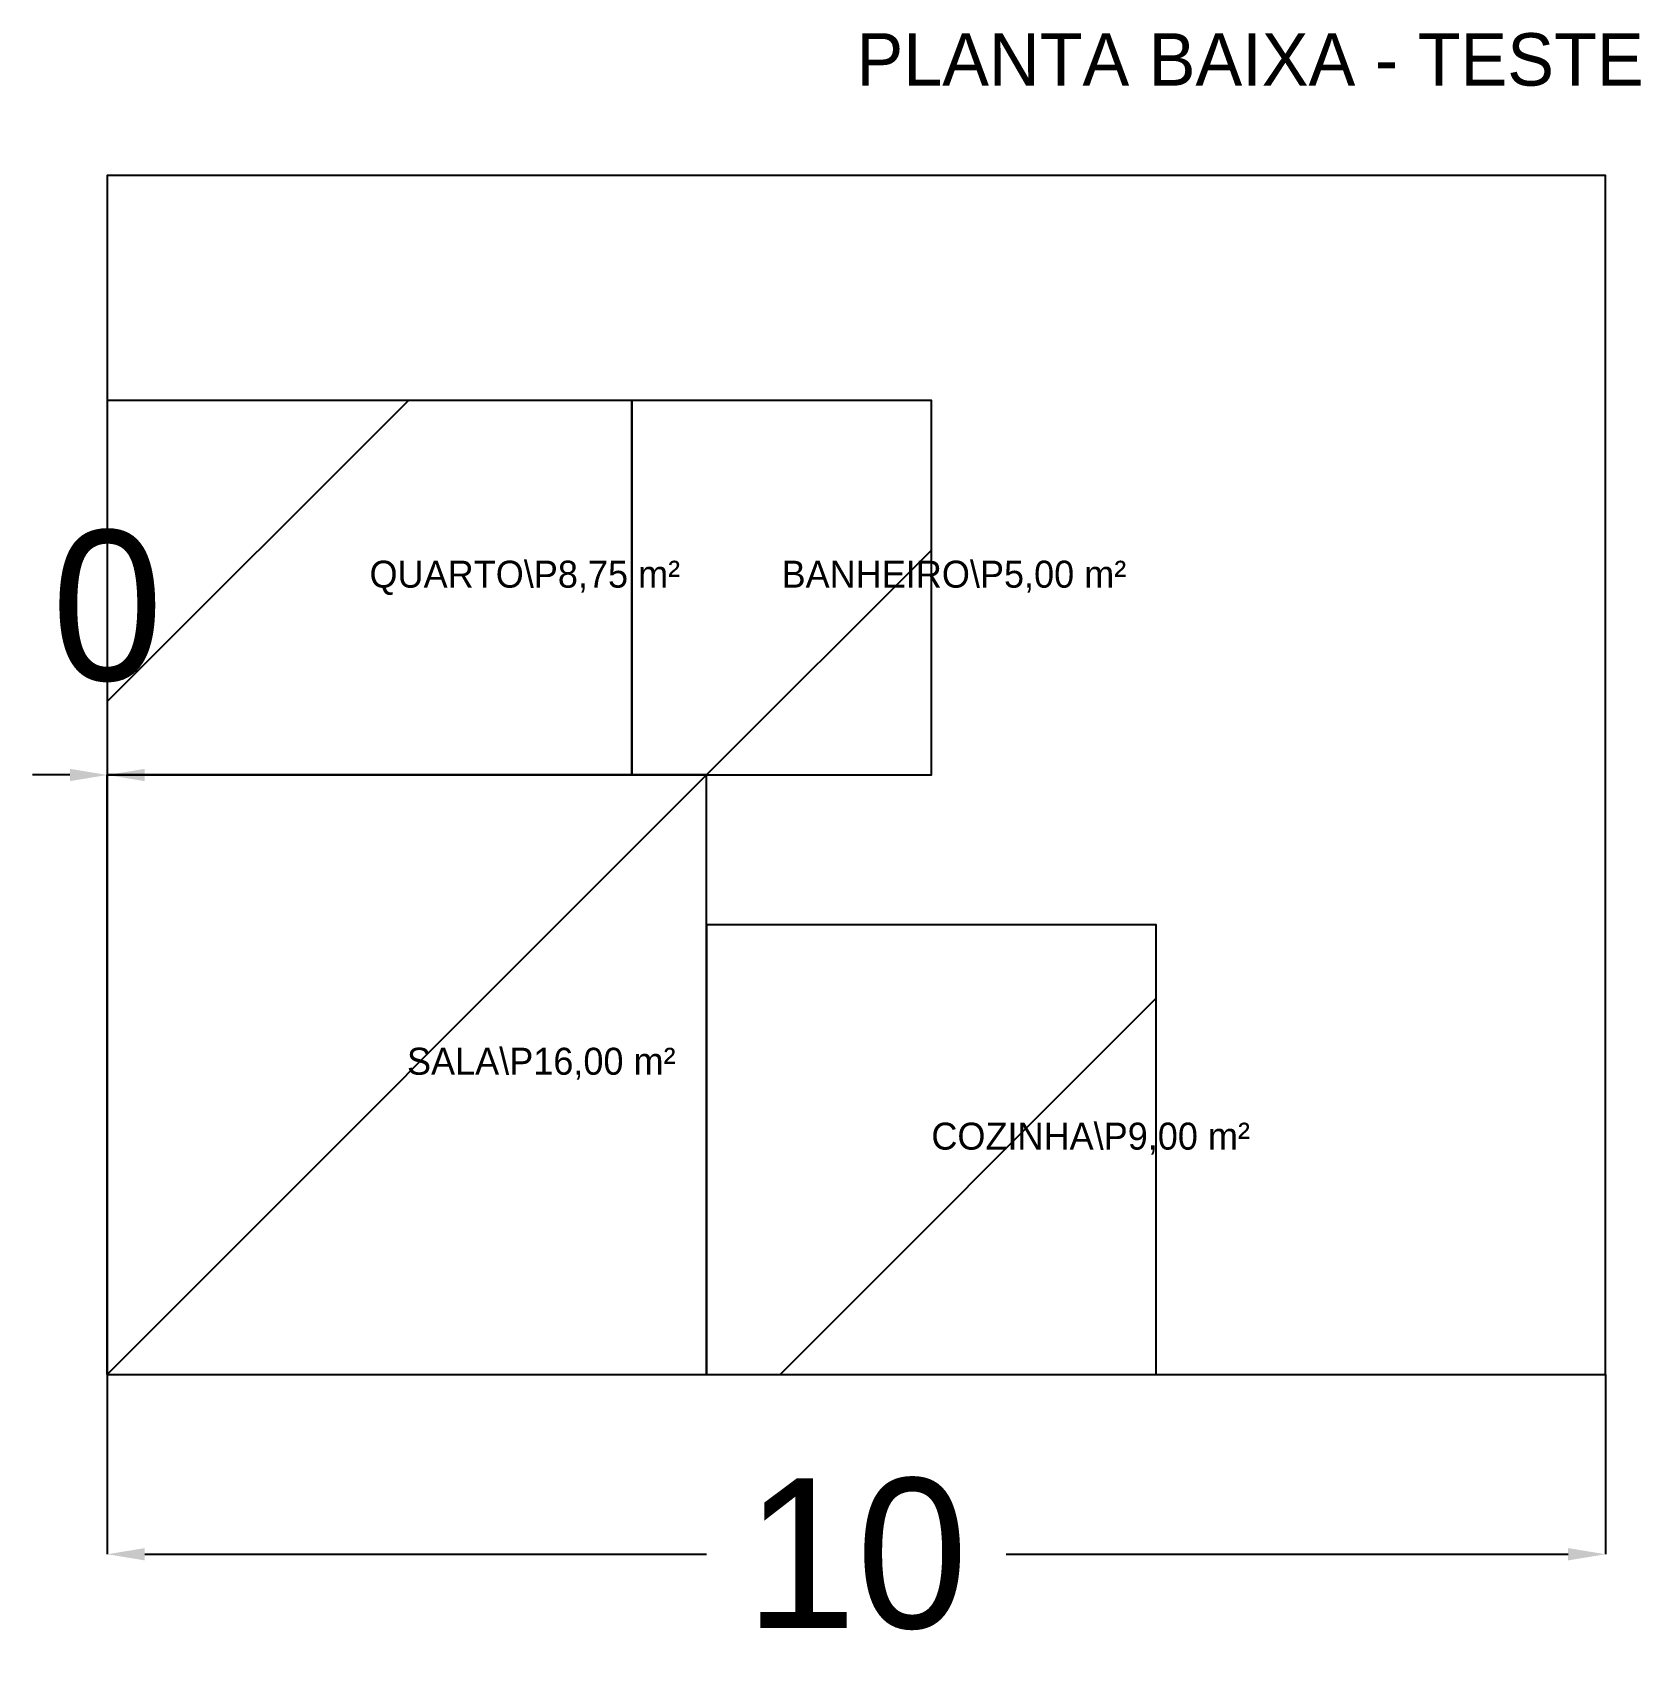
# Model space of a CAD drawing. Header units: metres. Extents: x -0.5 to 10.2, y -1.9 to 9.
import ezdxf

# ---------------------------------------------------------------- set-up
doc = ezdxf.new("R2010")
doc.units = ezdxf.units.M
for name, color, linetype in [('PAREDES', 4, 'CONTINUOUS'), ('TERRENO', 6, 'CONTINUOUS'), ('TEXTOS', 7, 'CONTINUOUS')]:
    doc.layers.add(name, color=color, linetype=linetype)
doc.dimstyles.get("Standard").update_dxf_attribs({"dimtxt": 2.5, "dimasz": 2.5, "dimexe": 1.25, "dimexo": 0.625, "dimtad": 1, "dimcen": 2.5, "dimazin": 3, "dimtfac": 1, "dimtmove": 0, "dimatfit": 3})

# ---------------------------------------------------------------- blocks, each defined once
blk = doc.blocks.new('_CLOSEDFILLED')
at = {"color": 0, "linetype": 'BYBLOCK'}
blk.add_solid([(-1, 0.164), (0, 0), (-1, -0.164)], dxfattribs=at)
blk = doc.blocks.new('*D1')
for p, q in [((0, 0), (0, -1.2)), ((10, 0), (10, -1.2)), ((0.25, -1.2), (4, -1.2)), ((6, -1.2), (9.75, -1.2))]:
    blk.add_line(p, q)
at = {"layer": 'Defpoints'}
for p in [(0, 0), (10, 0), (0, -1.2)]:
    blk.add_point(p, dxfattribs=at)
at = {"xscale": 0.25, "yscale": 0.25, "rotation": 180}
blk.add_blockref('_CLOSEDFILLED', (0, -1.2), dxfattribs=at)
at = {"xscale": 0.25, "yscale": 0.25}
blk.add_blockref('_CLOSEDFILLED', (10, -1.2), dxfattribs=at)
at = {"insert": (5, -1.2), "char_height": 1, "attachment_point": 5}
blk.add_mtext('10', dxfattribs=at)
blk = doc.blocks.new('*D2')
for p, q in [((0, 8), (0, 4)), ((-0.25, 4), (-0.5, 4)), ((0, 0), (0, 4)), ((0, 4), (0, 4)), ((0.25, 4), (0.5, 4))]:
    blk.add_line(p, q)
at = {"layer": 'Defpoints'}
for p in [(0, 8), (0, 4), (0, 0)]:
    blk.add_point(p, dxfattribs=at)
at = {"xscale": 0.25, "yscale": 0.25}
blk.add_blockref('_CLOSEDFILLED', (0, 4), dxfattribs=at)
at = {"xscale": 0.25, "yscale": 0.25, "rotation": 180}
blk.add_blockref('_CLOSEDFILLED', (0, 4), dxfattribs=at)
at = {"insert": (0, 5.125), "char_height": 1, "attachment_point": 5}
blk.add_mtext('0', dxfattribs=at)

msp = doc.modelspace()

# ---------------------------------------------------------------- hatches: boundary and pattern name
h = msp.add_hatch()
h.set_pattern_fill('ANSI31')
h.paths.add_polyline_path([(0, 4), (3.5, 4), (3.5, 6.5), (0, 6.5)])
h = msp.add_hatch()
h.set_pattern_fill('ANSI31')
h.paths.add_polyline_path([(3.5, 4), (5.5, 4), (5.5, 6.5), (3.5, 6.5)])
h = msp.add_hatch()
h.set_pattern_fill('ANSI31')
h.paths.add_polyline_path([(0, 0), (4, 0), (4, 4), (0, 4)])
h = msp.add_hatch()
h.set_pattern_fill('ANSI31')
h.paths.add_polyline_path([(4, 0), (7, 0), (7, 3), (4, 3)])

# ---------------------------------------------------------------- linework, layer by layer
at = {"layer": 'PAREDES'}
for points in [[(0, 4), (3.5, 4), (3.5, 6.5), (0, 6.5)], [(3.5, 4), (5.5, 4), (5.5, 6.5), (3.5, 6.5)], [(0, 0), (4, 0), (4, 4), (0, 4)], [(4, 0), (7, 0), (7, 3), (4, 3)]]:
    msp.add_lwpolyline(points, close=True, dxfattribs=at)
at = {"layer": 'TERRENO'}
msp.add_lwpolyline([(0, 0), (10, 0), (10, 8), (0, 8)], close=True, dxfattribs=at)

# ---------------------------------------------------------------- texts
at = {"layer": 'TEXTOS'}
for s, height, p in [('PLANTA BAIXA - TESTE', 0.35, (5, 8.6)), ('QUARTO\\P8,75 m²', 0.18, (1.75, 5.25)), ('BANHEIRO\\P5,00 m²', 0.18, (4.5, 5.25)), ('SALA\\P16,00 m²', 0.18, (2, 2)), ('COZINHA\\P9,00 m²', 0.18, (5.5, 1.5))]:
    msp.add_text(s, height=height, dxfattribs=at).set_placement(p)

# ---------------------------------------------------------------- dimensions: what is measured, and where the dimension line sits
for base, p2, picture, middle in [((0, 4), (0, 8), '*D2', (0, 5.125)), ((0, -1.2), (10, 0), '*D1', (5, -1.2))]:
    dim = msp.add_linear_dim(base=base, p1=(0, 0), p2=p2, dimstyle='Standard')
    dim.commit()
    dim.dimension.update_dxf_attribs({"geometry": picture, "text_midpoint": middle})

doc.saveas('drawing.dxf')
